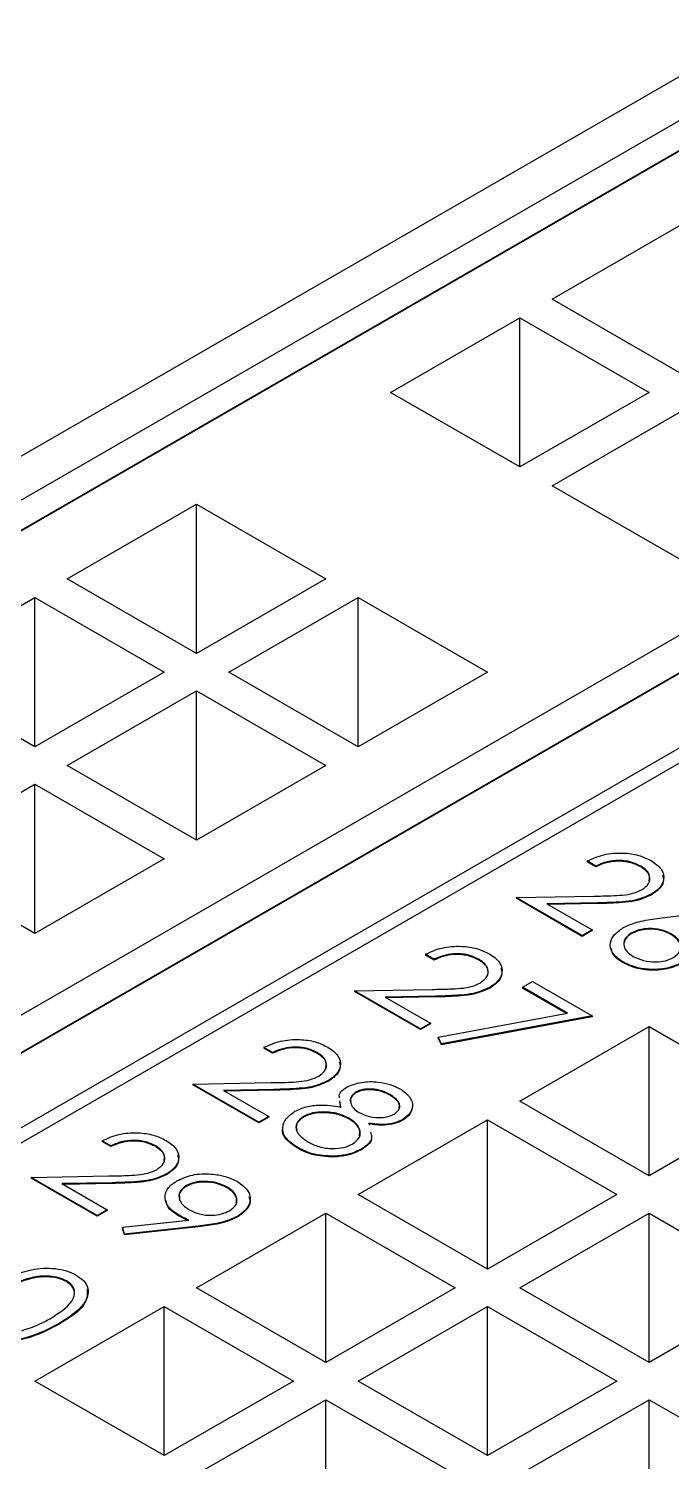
# Model space of a CAD drawing. Header units: millimetres. Extents: x 36 to 151, y 48 to 186.
# Drawn here: x 71.738 to 73.144, y 156.315 to 159.45 of the extents above; entities that cross this region are included whole.
import ezdxf

# ---------------------------------------------------------------- set-up
doc = ezdxf.new("R2010")
doc.units = ezdxf.units.MM

msp = doc.modelspace()

# ---------------------------------------------------------------- linework, layer by layer
at = {"color": 7, "linetype": 'Continuous', "lineweight": 25}
for p, q in [((81.1279, 163.9446), (69.4889, 157.2255)), ((80.4632, 163.4645), (70.1395, 157.5047)), ((70.196, 157.4721), (80.5198, 163.4319)), ((70.196, 157.4704), (80.5198, 163.4302)), ((82.4007, 163.2098), (70.7617, 156.4908)), ((70.79, 156.4744), (82.429, 163.1935)), ((81.439, 162.9012), (71.1153, 156.9414)), ((71.186, 156.9006), (81.5097, 162.8604)), ((71.186, 156.899), (81.5097, 162.8587)), ((72.883, 158.8583), (73.1659, 159.0216)), ((73.1659, 158.6951), (72.883, 158.8583)), ((72.5295, 158.6542), (72.8123, 158.8175)), ((72.8123, 158.8175), (73.0952, 158.6542)), ((72.8123, 158.491), (72.8123, 158.8175)), ((72.8123, 158.491), (72.5295, 158.6542)), ((73.0952, 158.6542), (72.8123, 158.491)), ((72.883, 158.4501), (73.1659, 158.6134)), ((73.1659, 158.2869), (72.883, 158.4501)), ((71.8224, 158.246), (72.1052, 158.4093)), ((72.1052, 158.4093), (72.3881, 158.246)), ((72.1052, 158.0828), (72.1052, 158.4093)), ((72.1052, 158.0828), (71.8224, 158.246)), ((72.3881, 158.246), (72.1052, 158.0828)), ((71.4688, 158.0419), (71.7517, 158.2052)), ((71.7517, 158.2052), (72.0345, 158.0419)), ((71.7517, 157.8787), (71.7517, 158.2052)), ((72.1759, 158.0419), (72.4588, 158.2052)), ((72.4588, 158.2052), (72.7416, 158.0419)), ((72.4588, 157.8787), (72.4588, 158.2052)), ((71.7517, 157.8787), (71.4688, 158.0419)), ((72.0345, 158.0419), (71.7517, 157.8787)), ((72.4588, 157.8787), (72.1759, 158.0419)), ((72.7416, 158.0419), (72.4588, 157.8787)), ((71.8224, 157.8378), (72.1052, 158.0011)), ((72.1052, 158.0011), (72.3881, 157.8378)), ((72.1052, 157.6746), (72.1052, 158.0011)), ((72.1052, 157.6746), (71.8224, 157.8378)), ((72.3881, 157.8378), (72.1052, 157.6746)), ((71.4688, 157.6337), (71.7517, 157.797)), ((71.7517, 157.797), (72.0345, 157.6337)), ((71.7517, 157.4704), (71.7517, 157.797)), ((71.7517, 157.4704), (71.4688, 157.6337)), ((72.0345, 157.6337), (71.7517, 157.4704)), ((72.9788, 157.6178), (72.9597, 157.6288)), ((72.9597, 157.6288), (72.9597, 157.6271)), ((72.9788, 157.6161), (72.9597, 157.6271)), ((72.9788, 157.6178), (72.9788, 157.6161)), ((73.0769, 157.6177), (73.0769, 157.616)), ((72.8047, 157.5487), (72.9748, 157.5519)), ((72.8047, 157.5487), (72.8047, 157.5471)), ((72.9489, 157.4655), (72.8047, 157.5487)), ((72.9489, 157.4639), (72.8047, 157.5471)), ((73.1006, 157.5563), (73.1006, 157.5546)), ((72.9816, 157.5371), (72.8719, 157.535)), ((72.8719, 157.535), (72.9706, 157.478)), ((72.9816, 157.5355), (72.8746, 157.5335)), ((72.9816, 157.5371), (72.9816, 157.5355)), ((73.1233, 157.5042), (73.2834, 157.5236)), ((72.9706, 157.478), (72.9489, 157.4655)), ((72.9706, 157.4764), (72.9489, 157.4639)), ((72.9489, 157.4655), (72.9489, 157.4639)), ((72.9706, 157.478), (72.9706, 157.4764)), ((73.0562, 157.4709), (73.0562, 157.4693)), ((73.143, 157.4696), (73.143, 157.468)), ((72.6252, 157.4137), (72.6062, 157.4247)), ((72.6062, 157.4247), (72.6062, 157.423)), ((72.6252, 157.412), (72.6062, 157.423)), ((72.6252, 157.4137), (72.6252, 157.412)), ((72.7233, 157.4136), (72.7233, 157.4119)), ((73.0376, 157.408), (73.0376, 157.4064)), ((72.8183, 157.3524), (72.8401, 157.365)), ((72.8401, 157.365), (72.9706, 157.2896)), ((72.4512, 157.3446), (72.6212, 157.3478)), ((72.5953, 157.2614), (72.4512, 157.3446)), ((72.4512, 157.3446), (72.4512, 157.343)), ((72.5953, 157.2598), (72.4512, 157.343)), ((72.6281, 157.333), (72.5183, 157.3309)), ((72.5183, 157.3309), (72.6171, 157.2739)), ((72.6281, 157.3314), (72.5211, 157.3294)), ((72.6281, 157.333), (72.6281, 157.3314)), ((72.7471, 157.3522), (72.7471, 157.3505)), ((72.9166, 157.2957), (72.8183, 157.3524)), ((72.8183, 157.3524), (72.8183, 157.3508)), ((72.9145, 157.2953), (72.8183, 157.3508)), ((72.6171, 157.2739), (72.5953, 157.2614)), ((72.6171, 157.2723), (72.5953, 157.2598)), ((72.6171, 157.2739), (72.6171, 157.2723)), ((72.6341, 157.2431), (72.9166, 157.2957)), ((72.9706, 157.2896), (72.6415, 157.2284)), ((72.9706, 157.288), (72.6415, 157.2268)), ((72.8123, 157.1031), (73.0952, 157.2663)), ((72.9706, 157.2896), (72.9706, 157.288)), ((73.0952, 157.2663), (73.378, 157.1031)), ((73.0952, 156.9398), (73.0952, 157.2663)), ((72.5953, 157.2614), (72.5953, 157.2598)), ((72.6415, 157.2284), (72.6341, 157.2431)), ((72.6341, 157.2431), (72.6341, 157.2415)), ((72.6415, 157.2268), (72.6341, 157.2415)), ((72.2717, 157.2096), (72.2526, 157.2206)), ((72.2526, 157.2206), (72.2526, 157.2189)), ((72.2717, 157.2079), (72.2526, 157.2189)), ((72.2717, 157.2096), (72.2717, 157.2079)), ((72.3698, 157.2095), (72.3698, 157.2078)), ((72.6415, 157.2284), (72.6415, 157.2268)), ((72.0976, 157.1405), (72.2677, 157.1437)), ((72.0976, 157.1405), (72.0976, 157.1389)), ((72.2417, 157.0573), (72.0976, 157.1405)), ((72.3935, 157.1481), (72.3935, 157.1464)), ((72.2417, 157.0557), (72.0976, 157.1389)), ((72.2745, 157.1289), (72.1648, 157.1268)), ((72.1648, 157.1268), (72.2635, 157.0698)), ((72.2745, 157.1273), (72.1675, 157.1252)), ((72.2745, 157.1289), (72.2745, 157.1273)), ((72.4535, 157.123), (72.4535, 157.1214)), ((72.5286, 157.1178), (72.5286, 157.1161)), ((72.4208, 157.0904), (72.4192, 157.1038)), ((72.4208, 157.0887), (72.4192, 157.1022)), ((73.0952, 156.9398), (72.8123, 157.1031)), ((73.378, 157.1031), (73.0952, 156.9398)), ((72.2635, 157.0698), (72.2417, 157.0573)), ((72.2635, 157.0682), (72.2417, 157.0557)), ((72.2417, 157.0573), (72.2417, 157.0557)), ((72.2635, 157.0698), (72.2635, 157.0682)), ((72.3392, 157.0696), (72.3392, 157.068)), ((72.4401, 157.0653), (72.4401, 157.0636)), ((72.4588, 156.899), (72.7416, 157.0622)), ((72.4821, 157.055), (72.4829, 157.0504)), ((72.5566, 157.0632), (72.5566, 157.0616)), ((72.7416, 157.0622), (73.0245, 156.899)), ((72.7416, 156.7357), (72.7416, 157.0622)), ((71.9181, 157.0055), (71.8991, 157.0165)), ((71.8991, 157.0165), (71.8991, 157.0148)), ((71.9181, 157.0038), (71.8991, 157.0148)), ((71.9181, 157.0055), (71.9181, 157.0038)), ((72.0162, 157.0054), (72.0162, 157.0037)), ((72.3271, 157.0017), (72.3271, 157.0001)), ((72.4067, 156.9827), (72.4067, 156.981)), ((72.4667, 156.9988), (72.4667, 156.9971)), ((71.7441, 156.9364), (71.9141, 156.9396)), ((71.7441, 156.9364), (71.7441, 156.9348)), ((71.8882, 156.8532), (71.7441, 156.9364)), ((71.8882, 156.8515), (71.7441, 156.9348)), ((71.921, 156.9248), (71.8112, 156.9227)), ((71.8112, 156.9227), (71.91, 156.8657)), ((71.921, 156.9232), (71.814, 156.9211)), ((71.921, 156.9248), (71.921, 156.9232)), ((72.04, 156.9439), (72.04, 156.9423)), ((72.0827, 156.9183), (72.0827, 156.9167)), ((72.1723, 156.9152), (72.1723, 156.9136)), ((72.7416, 156.7357), (72.4588, 156.899)), ((73.0245, 156.899), (72.7416, 156.7357)), ((71.91, 156.8657), (71.8882, 156.8532)), ((71.91, 156.8641), (71.8882, 156.8515)), ((71.91, 156.8657), (71.91, 156.8641)), ((72.1052, 156.6949), (72.3881, 156.8581)), ((72.3881, 156.8581), (72.6709, 156.6949)), ((72.3881, 156.5316), (72.3881, 156.8581)), ((72.8123, 156.6949), (73.0952, 156.8581)), ((73.0952, 156.8581), (73.378, 156.6949)), ((73.0952, 156.5316), (73.0952, 156.8581)), ((71.8882, 156.8532), (71.8882, 156.8515)), ((71.9434, 156.8273), (72.0886, 156.843)), ((71.948, 156.8124), (71.9434, 156.8273)), ((71.9434, 156.8273), (71.9434, 156.8256)), ((72.1089, 156.8298), (71.948, 156.8124)), ((72.1089, 156.8282), (71.948, 156.8107)), ((72.0647, 156.8549), (72.0647, 156.8533)), ((72.1089, 156.8298), (72.1089, 156.8282)), ((72.1956, 156.8517), (72.1956, 156.85)), ((71.948, 156.8107), (71.9434, 156.8256)), ((71.948, 156.8124), (71.948, 156.8107)), ((71.8211, 156.7098), (71.8211, 156.7082)), ((72.3881, 156.5316), (72.1052, 156.6949)), ((72.6709, 156.6949), (72.3881, 156.5316)), ((73.0952, 156.5316), (72.8123, 156.6949)), ((73.378, 156.6949), (73.0952, 156.5316)), ((71.7517, 156.4908), (72.0345, 156.654)), ((72.0345, 156.654), (72.3174, 156.4908)), ((72.0345, 156.3275), (72.0345, 156.654)), ((72.4588, 156.4908), (72.7416, 156.654)), ((72.7416, 156.654), (73.0245, 156.4908)), ((72.7416, 156.3275), (72.7416, 156.654)), ((71.8038, 156.6161), (71.8038, 156.6144)), ((72.0345, 156.3275), (71.7517, 156.4908)), ((72.3174, 156.4908), (72.0345, 156.3275)), ((72.7416, 156.3275), (72.4588, 156.4908)), ((73.0245, 156.4908), (72.7416, 156.3275)), ((72.1052, 156.2867), (72.3881, 156.4499)), ((72.3881, 156.4499), (72.6709, 156.2867)), ((72.3881, 156.1234), (72.3881, 156.4499)), ((72.8123, 156.2867), (73.0952, 156.4499)), ((73.0952, 156.4499), (73.378, 156.2867)), ((73.0952, 156.1234), (73.0952, 156.4499))]:
    msp.add_line(p, q, dxfattribs=at)
for points, knots in [([(72.9597, 157.6288), (72.9713, 157.634), (72.9944, 157.6445), (73.036, 157.6476), (73.0732, 157.6425), (73.0908, 157.6339), (73.0996, 157.6297)], [0, 0, 0, 0, 0.2800331, 0.5595507, 0.7796689, 1, 1, 1, 1]), ([(73.0769, 157.6177), (73.0689, 157.6214), (73.053, 157.6289), (73.0234, 157.6307), (72.998, 157.6262), (72.9852, 157.6206), (72.9788, 157.6178)], [0, 0, 0, 0, 0.279729, 0.558969, 0.779193, 1, 1, 1, 1]), ([(73.0769, 157.616), (73.0689, 157.6198), (73.053, 157.6273), (73.0234, 157.6291), (72.998, 157.6246), (72.9852, 157.619), (72.9788, 157.6161)], [0, 0, 0, 0, 0.279729, 0.558969, 0.779193, 1, 1, 1, 1]), ([(73.0799, 157.5663), (73.0856, 157.5706), (73.0969, 157.5792), (73.0979, 157.5947), (73.0912, 157.608), (73.0817, 157.6145), (73.0769, 157.6177)], [0, 0, 0, 0, 0.279151, 0.55896, 0.779341, 1, 1, 1, 1]), ([(73.0951, 157.5848), (73.0959, 157.5879), (73.0977, 157.5951), (73.0909, 157.6064), (73.0816, 157.6128), (73.0769, 157.616)], [0, 0, 0, 0, 0.270143, 0.634841, 1, 1, 1, 1]), ([(73.0996, 157.6297), (73.1082, 157.6237), (73.1253, 157.6118), (73.1291, 157.5897), (73.1208, 157.5702), (73.1074, 157.5609), (73.1006, 157.5563)], [0, 0, 0, 0, 0.27989, 0.559224, 0.779582, 1, 1, 1, 1]), ([(73.1243, 157.5978), (73.1255, 157.5941), (73.1288, 157.5844), (73.1204, 157.5685), (73.1072, 157.5593), (73.1006, 157.5546)], [0, 0, 0, 0, 0.239826, 0.619862, 1, 1, 1, 1]), ([(72.9748, 157.5519), (72.9874, 157.5521), (73.0081, 157.5524), (73.0367, 157.5539), (73.0609, 157.5573), (73.0736, 157.5633), (73.0799, 157.5663)], [0, 0, 0, 0, 0.340561, 0.560884, 0.780595, 1, 1, 1, 1]), ([(73.1006, 157.5563), (73.0892, 157.5511), (73.0702, 157.5426), (73.0372, 157.5393), (73.0095, 157.5377), (72.9909, 157.5373), (72.9816, 157.5371)], [0, 0, 0, 0, 0.33837, 0.558748, 0.779361, 1, 1, 1, 1]), ([(73.1006, 157.5546), (73.0892, 157.5495), (73.0702, 157.541), (73.0372, 157.5376), (73.0095, 157.536), (72.9909, 157.5357), (72.9816, 157.5355)], [0, 0, 0, 0, 0.33837, 0.558748, 0.779361, 1, 1, 1, 1]), ([(73.0379, 157.4824), (73.0463, 157.4863), (73.06, 157.4928), (73.0829, 157.4983), (73.1029, 157.5017), (73.1165, 157.5034), (73.1233, 157.5042)], [0, 0, 0, 0, 0.339326, 0.559448, 0.7797, 1, 1, 1, 1]), ([(73.0376, 157.408), (73.0292, 157.4141), (73.0125, 157.4264), (73.0084, 157.4487), (73.0178, 157.4682), (73.0312, 157.4776), (73.0379, 157.4824)], [0, 0, 0, 0, 0.279672, 0.559096, 0.779558, 1, 1, 1, 1]), ([(73.0562, 157.4709), (73.0506, 157.4666), (73.0394, 157.4581), (73.0392, 157.4427), (73.0462, 157.4295), (73.0556, 157.4231), (73.0604, 157.42)], [0, 0, 0, 0, 0.278993, 0.558795, 0.779267, 1, 1, 1, 1]), ([(73.0562, 157.4693), (73.05, 157.4651), (73.0415, 157.4593), (73.0416, 157.4521), (73.0417, 157.4501)], [0, 0, 0, 0, 0.733733, 1, 1, 1, 1]), ([(73.143, 157.4696), (73.136, 157.473), (73.122, 157.4798), (73.096, 157.4819), (73.0728, 157.4789), (73.0617, 157.4736), (73.0562, 157.4709)], [0, 0, 0, 0, 0.280131, 0.559468, 0.779693, 1, 1, 1, 1]), ([(73.143, 157.468), (73.136, 157.4714), (73.122, 157.4782), (73.096, 157.4803), (73.0728, 157.4773), (73.0617, 157.472), (73.0562, 157.4693)], [0, 0, 0, 0, 0.280131, 0.559468, 0.779693, 1, 1, 1, 1]), ([(73.1487, 157.4176), (73.1543, 157.422), (73.1657, 157.4308), (73.1652, 157.4466), (73.1576, 157.4599), (73.1479, 157.4664), (73.143, 157.4696)], [0, 0, 0, 0, 0.278784, 0.558598, 0.779144, 1, 1, 1, 1]), ([(73.1635, 157.4431), (73.1635, 157.444), (73.1641, 157.4492), (73.1571, 157.4583), (73.1477, 157.4647), (73.143, 157.468)], [0, 0, 0, 0, 0.098346, 0.548856, 1, 1, 1, 1]), ([(72.6062, 157.4247), (72.6177, 157.4299), (72.6408, 157.4404), (72.6825, 157.4435), (72.7197, 157.4384), (72.7373, 157.4298), (72.7461, 157.4256)], [0, 0, 0, 0, 0.280033, 0.559551, 0.779669, 1, 1, 1, 1]), ([(72.7233, 157.4136), (72.7154, 157.4173), (72.6994, 157.4248), (72.6698, 157.4266), (72.6444, 157.4221), (72.6316, 157.4165), (72.6252, 157.4137)], [0, 0, 0, 0, 0.2797288, 0.5589686, 0.7791934, 1, 1, 1, 1]), ([(72.7233, 157.4119), (72.7154, 157.4157), (72.6994, 157.4232), (72.6698, 157.425), (72.6444, 157.4205), (72.6316, 157.4149), (72.6252, 157.412)], [0, 0, 0, 0, 0.2797288, 0.5589686, 0.7791934, 1, 1, 1, 1]), ([(72.7461, 157.4256), (72.7546, 157.4196), (72.7718, 157.4077), (72.7755, 157.3856), (72.7673, 157.3661), (72.7538, 157.3568), (72.7471, 157.3522)], [0, 0, 0, 0, 0.27989, 0.559224, 0.779582, 1, 1, 1, 1]), ([(73.0376, 157.4064), (73.0285, 157.4124), (73.0149, 157.4216), (73.0137, 157.4334), (73.0134, 157.4374)], [0, 0, 0, 0, 0.660432, 1, 1, 1, 1]), ([(72.7264, 157.3622), (72.732, 157.3665), (72.7433, 157.3751), (72.7443, 157.3906), (72.7376, 157.4039), (72.7281, 157.4103), (72.7233, 157.4136)], [0, 0, 0, 0, 0.279151, 0.55896, 0.779341, 1, 1, 1, 1]), ([(72.7426, 157.3889), (72.7427, 157.3892), (72.7433, 157.3937), (72.737, 157.4023), (72.7279, 157.4087), (72.7233, 157.4119)], [0, 0, 0, 0, 0.0404883, 0.5199417, 1, 1, 1, 1]), ([(72.7707, 157.3937), (72.772, 157.39), (72.7753, 157.3803), (72.7669, 157.3644), (72.7537, 157.3552), (72.7471, 157.3505)], [0, 0, 0, 0, 0.239826, 0.619862, 1, 1, 1, 1]), ([(73.1689, 157.4072), (73.158, 157.4023), (73.1364, 157.3923), (73.0968, 157.3904), (73.0625, 157.3961), (73.0459, 157.404), (73.0376, 157.408)], [0, 0, 0, 0, 0.279693, 0.558958, 0.779486, 1, 1, 1, 1]), ([(73.1689, 157.4056), (73.158, 157.4006), (73.1364, 157.3907), (73.0968, 157.3887), (73.0625, 157.3944), (73.0459, 157.4024), (73.0376, 157.4064)], [0, 0, 0, 0, 0.279693, 0.558958, 0.779486, 1, 1, 1, 1]), ([(73.0604, 157.42), (73.0675, 157.4166), (73.0819, 157.4098), (73.1079, 157.4073), (73.1317, 157.4096), (73.143, 157.4149), (73.1487, 157.4176)], [0, 0, 0, 0, 0.280022, 0.559893, 0.780009, 1, 1, 1, 1]), ([(72.6212, 157.3478), (72.6338, 157.348), (72.6545, 157.3483), (72.6831, 157.3498), (72.7073, 157.3532), (72.72, 157.3592), (72.7264, 157.3622)], [0, 0, 0, 0, 0.340561, 0.560884, 0.780595, 1, 1, 1, 1]), ([(72.7471, 157.3522), (72.7356, 157.347), (72.7166, 157.3385), (72.6837, 157.3352), (72.656, 157.3336), (72.6374, 157.3332), (72.6281, 157.333)], [0, 0, 0, 0, 0.33837, 0.558748, 0.779361, 1, 1, 1, 1]), ([(72.7471, 157.3505), (72.7356, 157.3454), (72.7166, 157.3369), (72.6837, 157.3335), (72.656, 157.3319), (72.6374, 157.3316), (72.6281, 157.3314)], [0, 0, 0, 0, 0.33837, 0.558748, 0.779361, 1, 1, 1, 1]), ([(72.2526, 157.2206), (72.2642, 157.2258), (72.2872, 157.2363), (72.3289, 157.2394), (72.3661, 157.2343), (72.3837, 157.2257), (72.3925, 157.2214)], [0, 0, 0, 0, 0.280033, 0.559551, 0.779669, 1, 1, 1, 1]), ([(72.3698, 157.2095), (72.3618, 157.2132), (72.3459, 157.2207), (72.3162, 157.2225), (72.2909, 157.218), (72.2781, 157.2124), (72.2717, 157.2096)], [0, 0, 0, 0, 0.279729, 0.558969, 0.779193, 1, 1, 1, 1]), ([(72.3698, 157.2078), (72.3618, 157.2116), (72.3459, 157.2191), (72.3162, 157.2209), (72.2909, 157.2164), (72.2781, 157.2108), (72.2717, 157.2079)], [0, 0, 0, 0, 0.279729, 0.558969, 0.779193, 1, 1, 1, 1]), ([(72.3728, 157.1581), (72.3785, 157.1624), (72.3898, 157.171), (72.3908, 157.1865), (72.3841, 157.1998), (72.3746, 157.2062), (72.3698, 157.2095)], [0, 0, 0, 0, 0.279151, 0.55896, 0.779341, 1, 1, 1, 1]), ([(72.388, 157.1766), (72.3888, 157.1796), (72.3906, 157.1869), (72.3838, 157.1982), (72.3745, 157.2046), (72.3698, 157.2078)], [0, 0, 0, 0, 0.270143, 0.634841, 1, 1, 1, 1]), ([(72.3925, 157.2214), (72.4011, 157.2155), (72.4182, 157.2036), (72.422, 157.1815), (72.4137, 157.162), (72.4003, 157.1527), (72.3935, 157.1481)], [0, 0, 0, 0, 0.27989, 0.559224, 0.779582, 1, 1, 1, 1]), ([(72.4172, 157.1896), (72.4184, 157.1859), (72.4217, 157.1762), (72.4133, 157.1603), (72.4001, 157.1511), (72.3935, 157.1464)], [0, 0, 0, 0, 0.239826, 0.619862, 1, 1, 1, 1]), ([(72.2677, 157.1437), (72.2802, 157.1439), (72.301, 157.1442), (72.3295, 157.1457), (72.3538, 157.1491), (72.3665, 157.1551), (72.3728, 157.1581)], [0, 0, 0, 0, 0.340561, 0.560884, 0.780595, 1, 1, 1, 1]), ([(72.3935, 157.1481), (72.382, 157.1429), (72.3631, 157.1344), (72.3301, 157.1311), (72.3024, 157.1295), (72.2838, 157.1291), (72.2745, 157.1289)], [0, 0, 0, 0, 0.3383704, 0.5587482, 0.7793608, 1, 1, 1, 1]), ([(72.3935, 157.1464), (72.382, 157.1413), (72.3631, 157.1328), (72.3301, 157.1294), (72.3024, 157.1278), (72.2838, 157.1275), (72.2745, 157.1273)], [0, 0, 0, 0, 0.3383704, 0.5587482, 0.7793608, 1, 1, 1, 1]), ([(72.4348, 157.1342), (72.4448, 157.1382), (72.4648, 157.1463), (72.4999, 157.1463), (72.5296, 157.1404), (72.5441, 157.1333), (72.5514, 157.1297)], [0, 0, 0, 0, 0.278817, 0.558437, 0.779147, 1, 1, 1, 1]), ([(72.4184, 157.1106), (72.418, 157.1126), (72.4161, 157.1213), (72.4266, 157.1285), (72.4348, 157.1342)], [0, 0, 0, 0, 0.217137, 1, 1, 1, 1]), ([(72.4535, 157.123), (72.4491, 157.1191), (72.4402, 157.1112), (72.4422, 157.0978), (72.4489, 157.0864), (72.4572, 157.0809), (72.4614, 157.0781)], [0, 0, 0, 0, 0.277764, 0.558294, 0.779098, 1, 1, 1, 1]), ([(72.4535, 157.1214), (72.4488, 157.1175), (72.441, 157.111), (72.4426, 157.1033), (72.4432, 157.1003)], [0, 0, 0, 0, 0.607849, 1, 1, 1, 1]), ([(72.5286, 157.1178), (72.5226, 157.1208), (72.5108, 157.1268), (72.4893, 157.1301), (72.4685, 157.1296), (72.4585, 157.1252), (72.4535, 157.123)], [0, 0, 0, 0, 0.280651, 0.560566, 0.78062, 1, 1, 1, 1]), ([(72.5286, 157.1161), (72.5226, 157.1191), (72.5108, 157.1251), (72.4893, 157.1285), (72.4685, 157.1279), (72.4585, 157.1236), (72.4535, 157.1214)], [0, 0, 0, 0, 0.280651, 0.560566, 0.78062, 1, 1, 1, 1]), ([(72.5383, 157.0746), (72.5426, 157.0784), (72.5513, 157.086), (72.5497, 157.1032), (72.5366, 157.1122), (72.5286, 157.1178)], [0, 0, 0, 0, 0.279013, 0.559917, 1, 1, 1, 1]), ([(72.5488, 157.0873), (72.5491, 157.091), (72.5501, 157.102), (72.5371, 157.1106), (72.5286, 157.1161)], [0, 0, 0, 0, 0.343945, 1, 1, 1, 1]), ([(72.5514, 157.1297), (72.5589, 157.1243), (72.574, 157.1135), (72.5799, 157.0939), (72.574, 157.0761), (72.5624, 157.0675), (72.5566, 157.0632)], [0, 0, 0, 0, 0.27995, 0.559673, 0.779961, 1, 1, 1, 1]), ([(72.3271, 157.0017), (72.3175, 157.008), (72.2983, 157.0206), (72.2916, 157.0443), (72.2996, 157.0656), (72.3138, 157.0758), (72.3208, 157.081)], [0, 0, 0, 0, 0.2805544, 0.5592883, 0.7798253, 1, 1, 1, 1]), ([(72.3208, 157.081), (72.3286, 157.0846), (72.3442, 157.092), (72.3804, 157.0965), (72.4055, 157.0927), (72.4208, 157.0904)], [0, 0, 0, 0, 0.280006, 0.559913, 1, 1, 1, 1]), ([(72.4401, 157.0653), (72.432, 157.0692), (72.4158, 157.0771), (72.3864, 157.0803), (72.3589, 157.0785), (72.3458, 157.0726), (72.3392, 157.0696)], [0, 0, 0, 0, 0.280286, 0.56014, 0.78025, 1, 1, 1, 1]), ([(72.4401, 157.0636), (72.432, 157.0676), (72.4158, 157.0754), (72.3864, 157.0787), (72.3589, 157.0768), (72.3458, 157.0709), (72.3392, 157.068)], [0, 0, 0, 0, 0.280286, 0.56014, 0.78025, 1, 1, 1, 1]), ([(72.4614, 157.0781), (72.4676, 157.0752), (72.48, 157.0694), (72.5022, 157.0665), (72.523, 157.0682), (72.5332, 157.0725), (72.5383, 157.0746)], [0, 0, 0, 0, 0.280237, 0.560145, 0.780435, 1, 1, 1, 1]), ([(72.5765, 157.0871), (72.5755, 157.0829), (72.5733, 157.0734), (72.5626, 157.0658), (72.5566, 157.0616)], [0, 0, 0, 0, 0.432755, 1, 1, 1, 1]), ([(72.3271, 157.0001), (72.3178, 157.0063), (72.2992, 157.0188), (72.291, 157.0371), (72.2948, 157.0459), (72.2951, 157.0466)], [0, 0, 0, 0, 0.478364, 0.953624, 1, 1, 1, 1]), ([(72.3392, 157.0696), (72.3334, 157.0648), (72.3216, 157.0553), (72.3225, 157.0332), (72.339, 157.0214), (72.3491, 157.0142)], [0, 0, 0, 0, 0.279802, 0.56019, 1, 1, 1, 1]), ([(72.3392, 157.068), (72.333, 157.0632), (72.322, 157.0547), (72.3239, 157.0443), (72.3248, 157.0399)], [0, 0, 0, 0, 0.568825, 1, 1, 1, 1]), ([(72.4473, 157.0095), (72.4531, 157.0143), (72.4647, 157.0239), (72.4637, 157.0407), (72.4556, 157.0549), (72.4453, 157.0618), (72.4401, 157.0653)], [0, 0, 0, 0, 0.27834, 0.558527, 0.779155, 1, 1, 1, 1]), ([(72.4617, 157.0274), (72.4624, 157.0316), (72.4637, 157.0404), (72.4554, 157.0533), (72.4452, 157.0602), (72.4401, 157.0636)], [0, 0, 0, 0, 0.318939, 0.659303, 1, 1, 1, 1]), ([(72.5566, 157.0632), (72.5508, 157.0604), (72.5393, 157.0549), (72.5125, 157.051), (72.4936, 157.0535), (72.4821, 157.055)], [0, 0, 0, 0, 0.280139, 0.560217, 1, 1, 1, 1]), ([(72.5566, 157.0616), (72.5508, 157.0588), (72.5393, 157.0532), (72.5125, 157.0494), (72.4936, 157.0518), (72.4821, 157.0533)], [0, 0, 0, 0, 0.280139, 0.560217, 1, 1, 1, 1]), ([(71.8991, 157.0165), (71.9106, 157.0217), (71.9337, 157.0322), (71.9754, 157.0353), (72.0125, 157.0302), (72.0302, 157.0216), (72.039, 157.0173)], [0, 0, 0, 0, 0.280033, 0.559551, 0.779669, 1, 1, 1, 1]), ([(72.0162, 157.0054), (72.0082, 157.0091), (71.9923, 157.0166), (71.9627, 157.0184), (71.9373, 157.0139), (71.9245, 157.0083), (71.9181, 157.0055)], [0, 0, 0, 0, 0.279729, 0.558969, 0.779193, 1, 1, 1, 1]), ([(72.0162, 157.0037), (72.0082, 157.0075), (71.9923, 157.015), (71.9627, 157.0168), (71.9373, 157.0123), (71.9245, 157.0066), (71.9181, 157.0038)], [0, 0, 0, 0, 0.279729, 0.558969, 0.779193, 1, 1, 1, 1]), ([(72.039, 157.0173), (72.0475, 157.0114), (72.0647, 156.9994), (72.0684, 156.9774), (72.0602, 156.9579), (72.0467, 156.9486), (72.04, 156.9439)], [0, 0, 0, 0, 0.27989, 0.559224, 0.779582, 1, 1, 1, 1]), ([(72.3491, 157.0142), (72.3569, 157.0102), (72.3725, 157.0024), (72.4012, 156.9986), (72.4281, 157.0008), (72.4409, 157.0066), (72.4473, 157.0095)], [0, 0, 0, 0, 0.280614, 0.559954, 0.780166, 1, 1, 1, 1]), ([(72.4857, 157.0354), (72.4874, 157.0308), (72.4906, 157.0219), (72.4815, 157.0088), (72.4716, 157.0021), (72.4667, 156.9988)], [0, 0, 0, 0, 0.3416625, 0.6707593, 1, 1, 1, 1]), ([(72.4873, 157.025), (72.4878, 157.0234), (72.4895, 157.0173), (72.4812, 157.0072), (72.4715, 157.0005), (72.4667, 156.9971)], [0, 0, 0, 0, 0.15703, 0.578423, 1, 1, 1, 1]), ([(72.0192, 156.954), (72.0249, 156.9583), (72.0362, 156.9669), (72.0372, 156.9824), (72.0305, 156.9957), (72.021, 157.0021), (72.0162, 157.0054)], [0, 0, 0, 0, 0.279151, 0.55896, 0.779341, 1, 1, 1, 1]), ([(72.0344, 156.9725), (72.0352, 156.9755), (72.037, 156.9828), (72.0303, 156.9941), (72.0209, 157.0005), (72.0162, 157.0037)], [0, 0, 0, 0, 0.270143, 0.634841, 1, 1, 1, 1]), ([(72.0636, 156.9855), (72.0649, 156.9818), (72.0682, 156.9721), (72.0598, 156.9562), (72.0466, 156.947), (72.04, 156.9423)], [0, 0, 0, 0, 0.239826, 0.619862, 1, 1, 1, 1]), ([(72.4067, 156.9827), (72.3898, 156.9835), (72.3595, 156.9849), (72.337, 156.9966), (72.3271, 157.0017)], [0, 0, 0, 0, 0.5577579, 1, 1, 1, 1]), ([(72.4067, 156.981), (72.3898, 156.9818), (72.3595, 156.9832), (72.337, 156.9949), (72.3271, 157.0001)], [0, 0, 0, 0, 0.5577579, 1, 1, 1, 1]), ([(72.4667, 156.9988), (72.4568, 156.994), (72.4391, 156.9856), (72.4166, 156.9836), (72.4067, 156.9827)], [0, 0, 0, 0, 0.559385, 1, 1, 1, 1]), ([(72.4667, 156.9971), (72.4568, 156.9924), (72.4391, 156.984), (72.4166, 156.9819), (72.4067, 156.981)], [0, 0, 0, 0, 0.559385, 1, 1, 1, 1]), ([(71.9141, 156.9396), (71.9267, 156.9398), (71.9474, 156.9401), (71.976, 156.9416), (72.0002, 156.945), (72.0129, 156.951), (72.0192, 156.954)], [0, 0, 0, 0, 0.340561, 0.560884, 0.780595, 1, 1, 1, 1]), ([(72.04, 156.9439), (72.0285, 156.9388), (72.0095, 156.9303), (71.9765, 156.927), (71.9489, 156.9254), (71.9303, 156.925), (71.921, 156.9248)], [0, 0, 0, 0, 0.33837, 0.558748, 0.779361, 1, 1, 1, 1]), ([(72.04, 156.9423), (72.0285, 156.9372), (72.0095, 156.9287), (71.9765, 156.9253), (71.9489, 156.9237), (71.9303, 156.9233), (71.921, 156.9232)], [0, 0, 0, 0, 0.33837, 0.558748, 0.779361, 1, 1, 1, 1]), ([(72.0647, 156.8549), (72.0562, 156.861), (72.0394, 156.873), (72.0347, 156.895), (72.0422, 156.9147), (72.0558, 156.924), (72.0626, 156.9287)], [0, 0, 0, 0, 0.279813, 0.559503, 0.779642, 1, 1, 1, 1]), ([(72.0626, 156.9287), (72.0735, 156.9337), (72.0954, 156.9437), (72.1354, 156.9451), (72.1699, 156.9393), (72.1867, 156.9313), (72.195, 156.9272)], [0, 0, 0, 0, 0.279538, 0.558851, 0.779452, 1, 1, 1, 1]), ([(72.1723, 156.9152), (72.1651, 156.9187), (72.1506, 156.9256), (72.1243, 156.9283), (72.1, 156.9264), (72.0884, 156.921), (72.0827, 156.9183)], [0, 0, 0, 0, 0.280107, 0.560039, 0.780121, 1, 1, 1, 1]), ([(72.1723, 156.9136), (72.1651, 156.9171), (72.1506, 156.924), (72.1243, 156.9267), (72.1, 156.9247), (72.0884, 156.9194), (72.0827, 156.9167)], [0, 0, 0, 0, 0.280107, 0.560039, 0.780121, 1, 1, 1, 1]), ([(72.195, 156.9272), (72.2036, 156.921), (72.2206, 156.9086), (72.2251, 156.886), (72.216, 156.8661), (72.2024, 156.8565), (72.1956, 156.8517)], [0, 0, 0, 0, 0.279746, 0.559181, 0.779621, 1, 1, 1, 1]), ([(72.0827, 156.9183), (72.077, 156.9138), (72.0656, 156.9048), (72.0669, 156.8887), (72.0751, 156.8753), (72.085, 156.8687), (72.09, 156.8654)], [0, 0, 0, 0, 0.278472, 0.558424, 0.779098, 1, 1, 1, 1]), ([(72.0827, 156.9167), (72.0767, 156.9122), (72.0662, 156.9042), (72.0678, 156.8944), (72.0685, 156.8901)], [0, 0, 0, 0, 0.566592, 1, 1, 1, 1]), ([(72.1778, 156.8634), (72.1835, 156.8678), (72.1948, 156.8766), (72.1944, 156.8923), (72.1868, 156.9056), (72.1772, 156.912), (72.1723, 156.9152)], [0, 0, 0, 0, 0.278727, 0.558528, 0.779171, 1, 1, 1, 1]), ([(72.1922, 156.8808), (72.1928, 156.8844), (72.1943, 156.8922), (72.1866, 156.904), (72.1771, 156.9104), (72.1723, 156.9136)], [0, 0, 0, 0, 0.299296, 0.649501, 1, 1, 1, 1]), ([(72.2201, 156.8936), (72.2213, 156.89), (72.2247, 156.8804), (72.2156, 156.8644), (72.2023, 156.8548), (72.1956, 156.85)], [0, 0, 0, 0, 0.227853, 0.61398, 1, 1, 1, 1]), ([(72.0647, 156.8533), (72.0557, 156.8593), (72.0414, 156.8687), (72.0399, 156.881), (72.0394, 156.8855)], [0, 0, 0, 0, 0.631327, 1, 1, 1, 1]), ([(72.09, 156.8654), (72.097, 156.862), (72.1112, 156.855), (72.1373, 156.8525), (72.161, 156.8554), (72.1722, 156.8607), (72.1778, 156.8634)], [0, 0, 0, 0, 0.280319, 0.55953, 0.779753, 1, 1, 1, 1]), ([(72.0886, 156.843), (72.084, 156.8451), (72.0756, 156.8488), (72.068, 156.8531), (72.0647, 156.8549)], [0, 0, 0, 0, 0.559944, 1, 1, 1, 1]), ([(72.0886, 156.8413), (72.084, 156.8435), (72.0756, 156.8472), (72.068, 156.8514), (72.0647, 156.8533)], [0, 0, 0, 0, 0.559944, 1, 1, 1, 1]), ([(72.1956, 156.8517), (72.1872, 156.8477), (72.1732, 156.841), (72.1499, 156.8356), (72.1296, 156.8322), (72.1158, 156.8306), (72.1089, 156.8298)], [0, 0, 0, 0, 0.339327, 0.559469, 0.779721, 1, 1, 1, 1]), ([(72.1956, 156.85), (72.1872, 156.846), (72.1732, 156.8394), (72.1499, 156.834), (72.1296, 156.8306), (72.1158, 156.829), (72.1089, 156.8282)], [0, 0, 0, 0, 0.339327, 0.559469, 0.779721, 1, 1, 1, 1]), ([(71.6597, 156.6993), (71.6858, 156.7134), (71.7185, 156.7311), (71.7702, 156.7381), (71.7966, 156.7374), (71.8221, 156.7326), (71.8355, 156.726), (71.8422, 156.7227)], [0, 0, 0, 0, 0.498691, 0.624167, 0.749473, 0.874745, 1, 1, 1, 1]), ([(71.8211, 156.7098), (71.8157, 156.7123), (71.805, 156.7174), (71.7846, 156.7205), (71.7639, 156.7205), (71.7241, 156.7136), (71.6989, 156.6995), (71.6788, 156.6883)], [0, 0, 0, 0, 0.1251416, 0.2504081, 0.3755369, 0.5008539, 1, 1, 1, 1]), ([(71.8211, 156.7082), (71.8157, 156.7107), (71.805, 156.7158), (71.7846, 156.7189), (71.7639, 156.7188), (71.7241, 156.7119), (71.6989, 156.6979), (71.6788, 156.6867)], [0, 0, 0, 0, 0.1251416, 0.2504081, 0.3755369, 0.5008539, 1, 1, 1, 1]), ([(71.7849, 156.6271), (71.8038, 156.6389), (71.8321, 156.6566), (71.8414, 156.6849), (71.8341, 156.7005), (71.8254, 156.7067), (71.8211, 156.7098)], [0, 0, 0, 0, 0.500088, 0.749029, 0.874603, 1, 1, 1, 1]), ([(71.8422, 156.7227), (71.8479, 156.7189), (71.8594, 156.7111), (71.8711, 156.6915), (71.8644, 156.6546), (71.828, 156.6315), (71.8038, 156.6161)], [0, 0, 0, 0, 0.1256, 0.251197, 0.500581, 1, 1, 1, 1]), ([(71.838, 156.6882), (71.8367, 156.6918), (71.834, 156.6992), (71.8255, 156.7051), (71.8211, 156.7082)], [0, 0, 0, 0, 0.474316, 1, 1, 1, 1]), ([(71.8666, 156.6923), (71.8666, 156.6827), (71.8666, 156.6526), (71.8293, 156.6299), (71.8038, 156.6144)], [0, 0, 0, 0, 0.315397, 1, 1, 1, 1]), ([(71.8038, 156.6161), (71.7772, 156.602), (71.7372, 156.581), (71.6732, 156.5774), (71.6394, 156.5841), (71.6259, 156.5907), (71.6192, 156.594)], [0, 0, 0, 0, 0.499403, 0.74877, 0.874383, 1, 1, 1, 1]), ([(71.8038, 156.6144), (71.7772, 156.6004), (71.7372, 156.5794), (71.6732, 156.5757), (71.6394, 156.5825), (71.6259, 156.5891), (71.6192, 156.5924)], [0, 0, 0, 0, 0.499403, 0.74877, 0.874383, 1, 1, 1, 1]), ([(71.7235, 156.6009), (71.736, 156.605), (71.7583, 156.6123), (71.7767, 156.6226), (71.7849, 156.6271)], [0, 0, 0, 0, 0.559599, 1, 1, 1, 1])]:
    msp.add_open_spline(points, degree=3, knots=knots, dxfattribs=at)

doc.saveas('drawing.dxf')
